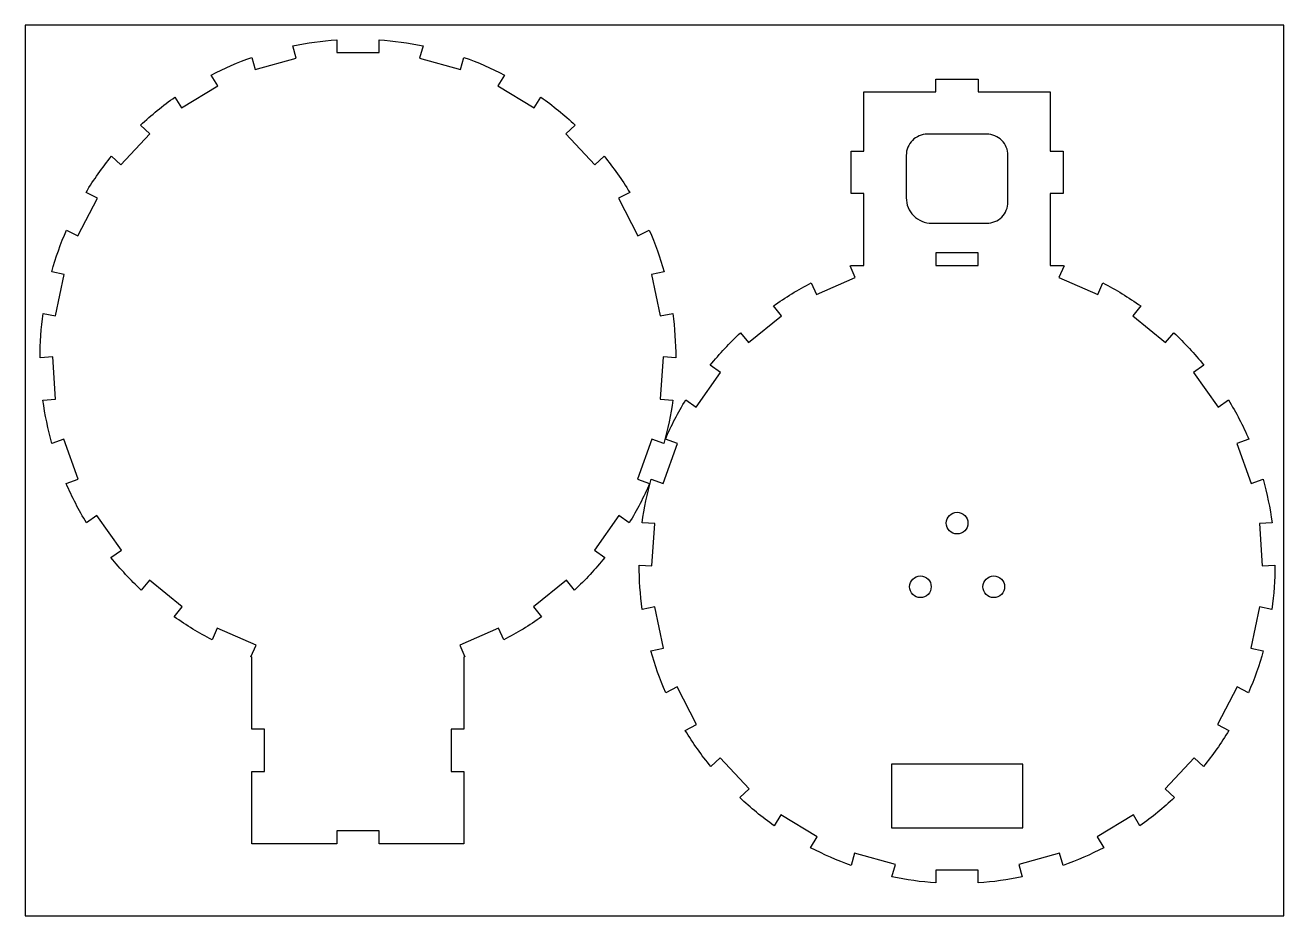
# Model space of a CAD drawing. Header units: millimetres. Extents: x 0 to 297, y 0 to 210.
import ezdxf

# ---------------------------------------------------------------- set-up
doc = ezdxf.new("R2010")
doc.units = ezdxf.units.MM

msp = doc.modelspace()

# ---------------------------------------------------------------- linework, layer by layer
for points in [[(0, 0), (297, 0), (297, 210), (0, 210)], [(224.9, 156.3), (214.9, 156.3), (214.9, 153.3), (224.9, 153.3)], [(204.4, 35.76), (204.4, 20.76), (235.4, 20.76), (235.4, 35.76)]]:
    msp.add_lwpolyline(points, close=True)
for points in [[(63.13, 205.12, -0.034952), (73.51, 206.54), (73.51, 203.54), (83.51, 203.54), (83.51, 206.54, -0.034952), (93.88, 205.12), (93.07, 202.23), (102.7, 199.53), (103.51, 202.42, -0.034952), (113.12, 198.24), (111.56, 195.68), (120.1, 190.49), (121.66, 193.05, -0.034952), (129.78, 186.44), (127.59, 184.39), (134.42, 177.08), (136.61, 179.13, -0.034952), (142.65, 170.58), (139.99, 169.2), (144.59, 160.32), (147.25, 161.7, -0.034952), (150.76, 151.83), (147.82, 151.22), (149.85, 141.43), (152.79, 142.04, -0.034952), (153.51, 131.59), (150.51, 131.79), (149.83, 121.82), (152.82, 121.61, -0.034952), (150.69, 111.36), (147.87, 112.36), (144.52, 102.94), (147.34, 101.94, -0.034952), (142.53, 92.64), (140.08, 94.37), (134.31, 86.2), (136.76, 84.47, -0.034952), (129.61, 76.81), (127.72, 79.14), (119.96, 72.83), (121.85, 70.5, -0.034952), (112.91, 65.06), (111.71, 67.81), (102.54, 63.83), (103.73, 61.08, -0.000805), (103.51, 61), (103.51, 44), (100.51, 44), (100.51, 34), (103.51, 34), (103.51, 17), (83.51, 17), (83.51, 20), (73.51, 20), (73.51, 17), (53.51, 17), (53.51, 34), (56.51, 34), (56.51, 44), (53.51, 44), (53.51, 61, -0.000805), (53.28, 61.08), (54.47, 63.83), (45.3, 67.81), (44.11, 65.06, -0.034952), (35.16, 70.5), (37.05, 72.83), (29.3, 79.14), (27.4, 76.81, -0.034952), (20.25, 84.47), (22.7, 86.2), (16.94, 94.37), (14.49, 92.64, -0.034952), (9.67, 101.94), (12.5, 102.94), (9.15, 112.36), (6.32, 111.36, -0.034952), (4.19, 121.61), (7.18, 121.82), (6.5, 131.79), (3.51, 131.59, -0.034952), (4.22, 142.04), (7.16, 141.43), (9.19, 151.22), (6.26, 151.83, -0.034952), (9.76, 161.7), (12.43, 160.32), (17.03, 169.2), (14.36, 170.58, -0.034952), (20.4, 179.13), (22.6, 177.08), (29.42, 184.39), (27.23, 186.44, -0.034952), (35.35, 193.05), (36.91, 190.49), (45.46, 195.68), (43.9, 198.24, -0.034952), (53.5, 202.42), (54.31, 199.53), (63.94, 202.23)], [(241.9, 180.3), (244.9, 180.3), (244.9, 170.3), (241.9, 170.3), (241.9, 153.3), (244.9, 153.3, -0.000805), (245.13, 153.22), (243.93, 150.47), (253.11, 146.49), (254.3, 149.24, -0.034952), (263.25, 143.8), (261.36, 141.47), (269.11, 135.16), (271.01, 137.49, -0.034952), (278.15, 129.83), (275.7, 128.1), (281.47, 119.93), (283.92, 121.66, -0.034952), (288.74, 112.37), (285.91, 111.36), (289.26, 101.94), (292.09, 102.94, -0.034952), (294.22, 92.69), (291.23, 92.48), (291.91, 82.51), (294.9, 82.71, -0.034952), (294.19, 72.26), (291.25, 72.87), (289.22, 63.08), (292.15, 62.47, -0.034952), (288.65, 52.61), (285.98, 53.99), (281.38, 45.11), (284.04, 43.73, -0.034952), (278.01, 35.17), (275.81, 37.22), (268.99, 29.91), (271.18, 27.86, -0.034952), (263.06, 21.25), (261.5, 23.82), (252.95, 18.62), (254.51, 16.06, -0.034952), (244.91, 11.88), (244.1, 14.77), (234.47, 12.08), (235.28, 9.19, -0.034952), (224.9, 7.76), (224.9, 10.76), (214.9, 10.76), (214.9, 7.76, -0.034952), (204.53, 9.19), (205.34, 12.08), (195.71, 14.77), (194.9, 11.88, -0.034952), (185.29, 16.06), (186.85, 18.62), (178.31, 23.82), (176.75, 21.25, -0.034952), (168.62, 27.86), (170.82, 29.91), (163.99, 37.22), (161.8, 35.17, -0.034952), (155.76, 43.73), (158.42, 45.11), (153.82, 53.99), (151.16, 52.61, -0.034952), (147.65, 62.47), (150.59, 63.08), (148.55, 72.87), (145.62, 72.26, -0.034952), (144.9, 82.71), (147.89, 82.51), (148.58, 92.48), (145.58, 92.69, -0.034952), (147.72, 102.94), (150.54, 101.94), (153.89, 111.36), (151.06, 112.37, -0.034952), (155.88, 121.66), (158.33, 119.93), (164.1, 128.1), (161.65, 129.83, -0.034952), (168.8, 137.49), (170.69, 135.16), (178.45, 141.47), (176.55, 143.8, -0.034952), (185.5, 149.24), (186.7, 146.49), (195.87, 150.47), (194.67, 153.22, -0.000805), (194.9, 153.3), (197.9, 153.3), (197.9, 170.3), (194.9, 170.3), (194.9, 180.3), (197.9, 180.3), (197.9, 194.3), (214.9, 194.3), (214.9, 197.3), (224.9, 197.3), (224.9, 194.3), (241.9, 194.3)], [(226.9, 184.3), (212.9, 184.3, 0.414214), (207.9, 179.3), (207.9, 169.3, 0.414214), (213.9, 163.3), (226.9, 163.3, 0.414214), (231.9, 168.3), (231.9, 179.3, 0.414214)]]:
    msp.add_lwpolyline(points, format="xyb", close=True)
for centre in [(219.9, 92.59), (211.24, 77.59), (228.56, 77.59)]:
    msp.add_circle(centre, 2.55)

doc.saveas('drawing.dxf')
